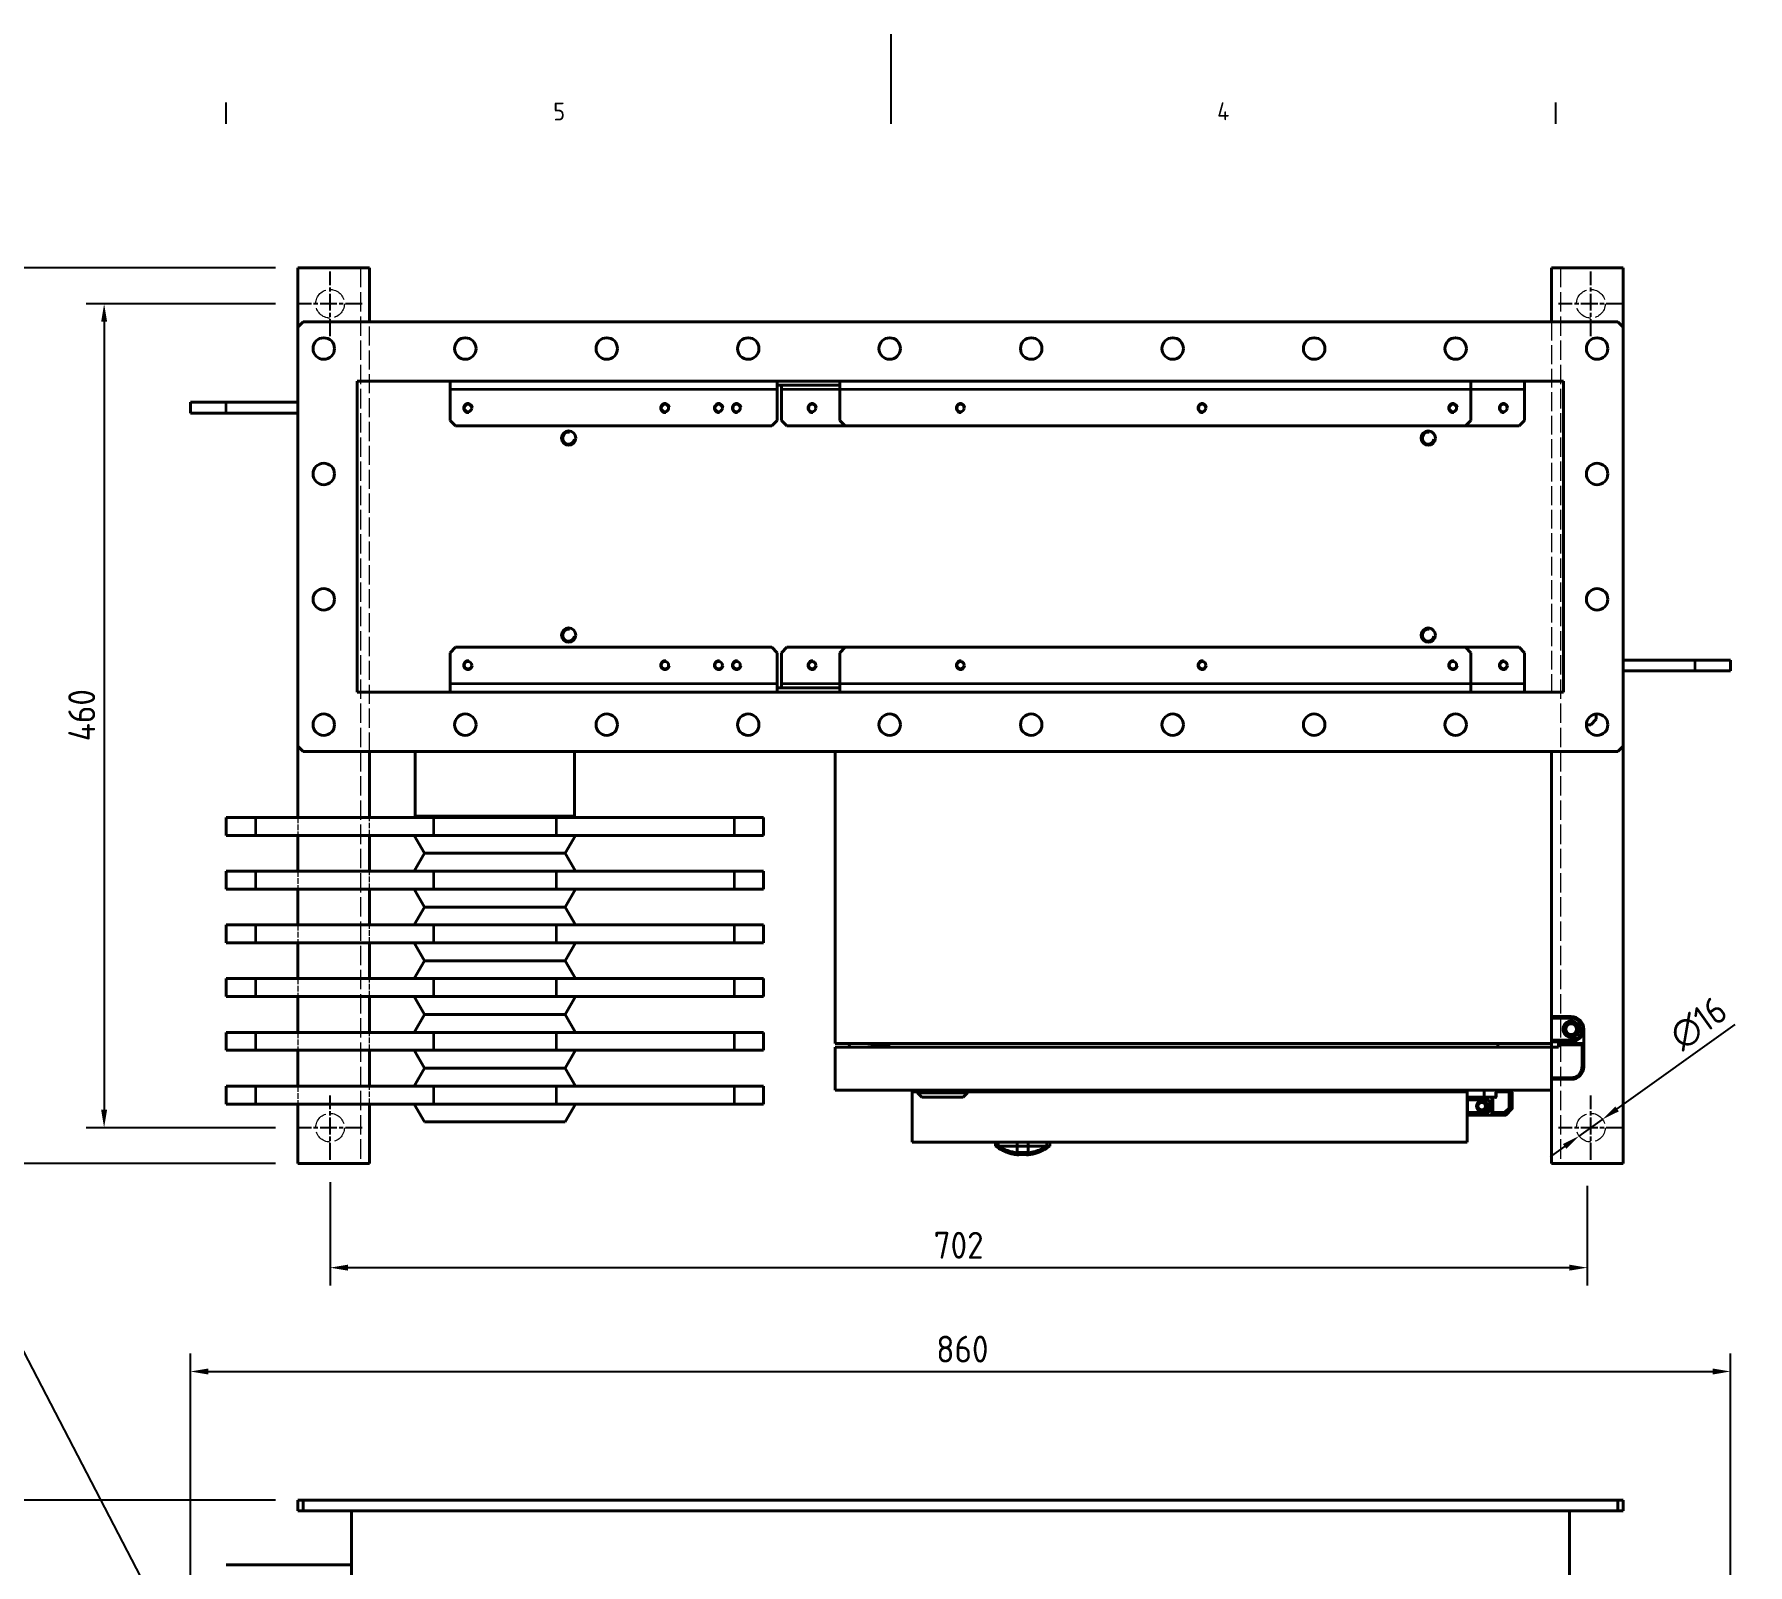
# Model space of a CAD drawing. Header units: millimetres. Extents: x 0 to 2970, y 0 to 2100.
# Drawn here: x 1007 to 1963, y 1246 to 2100 of the extents above; entities that cross this region are included whole.
import ezdxf

# ---------------------------------------------------------------- set-up
doc = ezdxf.new("R2010")
doc.units = ezdxf.units.MM
doc.header["$LTSCALE"] = 5
doc.linetypes.add('CHAIN', pattern=[0.3543, 0.2362, -0.0295, 0.0591, -0.0295])
doc.linetypes.add('DASHED', pattern=[0.2067, 0.1654, -0.0413])
doc.layers.get('0').update_dxf_attribs({"color": 3, "lineweight": 25})
for name, color, linetype, lineweight in [('가려진 것(ISO)', 2, 'DASHED', 18), ('가시적인 것(ISO)', 3, 'Continuous', 40), ('가시적인 좁은 것(ISO)', 3, 'Continuous', 35), ('경계(ISO)', 7, 'Continuous', 25), ('기호(ISO)', 5, 'Continuous', 25), ('중심 표식(ISO)', 1, 'Continuous', 25), ('치수(ISO)', 2, 'Continuous', 25)]:
    doc.layers.add(name, color=color, linetype=linetype, lineweight=lineweight)
doc.styles.add('문자 텍스트_PSTEK_POSCO', font='isocp.shx')
doc.styles.add('치수 텍스트_PSTEK_POSCO', font='isocp.shx')
doc.dimstyles.new('치수_PSTEK_POSCO', dxfattribs={"dimscale": 5, "dimtxt": 3, "dimasz": 2, "dimexe": 2, "dimexo": 2.5, "dimgap": 1, "dimtad": 1, "dimrnd": 1e-08, "dimdsep": 46, "dimtxsty": '치수 텍스트_PSTEK_POSCO', "dimcen": 0.09, "dimdle": 10, "dimclrd": 7, "dimclre": 7, "dimclrt": 2, "dimadec": 1, "dimazin": 2, "dimtfac": 1, "dimtmove": 0, "dimatfit": 3, "dimfxl": 0, "dimtolj": 1, "dimlwd": -1, "dimlwe": -1, "dimarcsym": 0})
doc.dimstyles.new('치수_PSTEK_POSCO$7', dxfattribs={"dimscale": 5, "dimtxt": 3, "dimasz": 2, "dimexe": 2, "dimexo": 2.5, "dimgap": 1, "dimtad": 1, "dimrnd": 1e-08, "dimdsep": 46, "dimtxsty": '치수 텍스트_PSTEK_POSCO', "dimcen": 0.09, "dimdle": 10, "dimclrd": 7, "dimclre": 7, "dimclrt": 2, "dimadec": 1, "dimazin": 2, "dimtfac": 1, "dimtmove": 0, "dimatfit": 3, "dimfxl": 0, "dimtolj": 1, "dimlwd": -1, "dimlwe": -1, "dimarcsym": 0})

# ---------------------------------------------------------------- blocks, each defined once
blk = doc.blocks.new('경계 Default Border')
at = {"layer": '경계(ISO)'}
for p, q in [((222.75, 410), (222.75, 412.4)), ((371.25, 410), (371.25, 412.4))]:
    blk.add_line(p, q, dxfattribs=at)
at = {"layer": '경계(ISO)', "flags": 128}
blk.add_lwpolyline([(297, 420), (297, 410)], dxfattribs=at)
at = {"layer": '경계(ISO)', "color": 2, "char_height": 2, "attachment_point": 7, "style": '문자 텍스트_PSTEK_POSCO'}
for s, insert in [('5', (259.3, 410.38)), ('4', (333.44, 410.4))]:
    blk.add_mtext(s, dxfattribs=dict(at, insert=insert))
blk = doc.blocks.new('*D24')
at = {"layer": 'Defpoints', "color": 0}
for p in [(1153.83, 1969.53), (994.34, 1469.53), (1153.83, 1469.53)]:
    blk.add_point(p, dxfattribs=at)
at = {"layer": '치수(ISO)', "color": 7}
for p, q in [((1141.33, 1969.53), (984.34, 1969.53)), ((994.34, 1959.53), (994.34, 1479.53)), ((1141.33, 1469.53), (984.34, 1469.53))]:
    blk.add_line(p, q, dxfattribs=at)
for points in [[(992.67, 1959.53), (996, 1959.53), (994.34, 1969.53)], [(992.67, 1479.53), (996, 1479.53), (994.34, 1469.53)]]:
    blk.add_solid(points, dxfattribs=at)
at = {"layer": '치수(ISO)', "color": 2, "insert": (981.84, 1706.03), "char_height": 15, "attachment_point": 4, "rotation": 90, "style": '치수 텍스트_PSTEK_POSCO'}
blk.add_mtext('\\A1;500', dxfattribs=at)
blk = doc.blocks.new('*D25')
at = {"layer": 'Defpoints', "color": 0}
for p in [(1153.83, 1949.53), (1045.67, 1489.53), (1153.83, 1489.53)]:
    blk.add_point(p, dxfattribs=at)
at = {"layer": '치수(ISO)', "color": 7}
for p, q in [((1141.33, 1949.53), (1035.67, 1949.53)), ((1045.67, 1939.53), (1045.67, 1499.53)), ((1141.33, 1489.53), (1035.67, 1489.53))]:
    blk.add_line(p, q, dxfattribs=at)
for points in [[(1044, 1939.53), (1047.34, 1939.53), (1045.67, 1949.53)], [(1044, 1499.53), (1047.34, 1499.53), (1045.67, 1489.53)]]:
    blk.add_solid(points, dxfattribs=at)
at = {"layer": '치수(ISO)', "color": 2, "insert": (1033.17, 1705.28), "char_height": 15, "attachment_point": 4, "rotation": 90, "style": '치수 텍스트_PSTEK_POSCO'}
blk.add_mtext('\\A1;460', dxfattribs=at)
blk = doc.blocks.new('*D29')
at = {"layer": 'Defpoints', "color": 0}
for p in [(981.24, 1281.52), (1153.83, 1281.52), (1153.83, 196.52)]:
    blk.add_point(p, dxfattribs=at)
at = {"layer": '치수(ISO)', "color": 7}
for p, q in [((1141.33, 1281.52), (971.24, 1281.52)), ((981.24, 206.52), (981.24, 1271.52)), ((1141.33, 196.52), (971.24, 196.52))]:
    blk.add_line(p, q, dxfattribs=at)
for points in [[(979.58, 1271.52), (982.91, 1271.52), (981.24, 1281.52)], [(979.58, 206.52), (982.91, 206.52), (981.24, 196.52)]]:
    blk.add_solid(points, dxfattribs=at)
at = {"layer": '치수(ISO)', "color": 2, "insert": (968.74, 721.46), "char_height": 15, "attachment_point": 4, "rotation": 90, "style": '치수 텍스트_PSTEK_POSCO'}
blk.add_mtext('\\A1;1085', dxfattribs=at)
blk = doc.blocks.new('*D34')
at = {"layer": 'Defpoints', "color": 0}
for p in [(1171.83, 1471.53), (1873.83, 1469.53), (1873.83, 1411.38)]:
    blk.add_point(p, dxfattribs=at)
at = {"layer": '치수(ISO)', "color": 7}
for p, q in [((1171.83, 1459.03), (1171.83, 1401.38)), ((1873.83, 1457.03), (1873.83, 1401.38)), ((1181.83, 1411.38), (1863.83, 1411.38))]:
    blk.add_line(p, q, dxfattribs=at)
for points in [[(1181.83, 1413.05), (1181.83, 1409.72), (1171.83, 1411.38)], [(1863.83, 1413.05), (1863.83, 1409.72), (1873.83, 1411.38)]]:
    blk.add_solid(points, dxfattribs=at)
at = {"layer": '치수(ISO)', "color": 2, "insert": (1508.88, 1423.89), "char_height": 15, "attachment_point": 4, "style": '치수 텍스트_PSTEK_POSCO'}
blk.add_mtext('\\A1;702', dxfattribs=at)
blk = doc.blocks.new('*D35')
at = {"layer": 'Defpoints', "color": 0}
for p in [(1882.34, 1494.18), (1869.32, 1484.88)]:
    blk.add_point(p, dxfattribs=at)
at = {"layer": '치수(ISO)', "color": 7}
for p, q in [((1890.48, 1500), (1956.48, 1547.15)), ((1869.32, 1484.88), (1882.34, 1494.18)), ((1861.19, 1479.07), (1853.05, 1473.26))]:
    blk.add_line(p, q, dxfattribs=at)
for points in [[(1889.51, 1501.35), (1891.45, 1498.64), (1882.34, 1494.18)], [(1860.22, 1480.43), (1862.15, 1477.71), (1869.32, 1484.88)]]:
    blk.add_solid(points, dxfattribs=at)
at = {"layer": '치수(ISO)', "color": 2, "insert": (1922.57, 1538.28), "char_height": 15, "attachment_point": 4, "rotation": 35.54057, "style": '치수 텍스트_PSTEK_POSCO'}
blk.add_mtext('\\A1;∅16', dxfattribs=at)
blk = doc.blocks.new('*D37')
at = {"layer": 'Defpoints', "color": 0}
for p in [(1953.83, 1353.41), (1093.83, 1225.52), (1953.83, 1220.52)]:
    blk.add_point(p, dxfattribs=at)
at = {"layer": '치수(ISO)', "color": 7}
for p, q in [((1093.83, 1238.02), (1093.83, 1363.41)), ((1953.83, 1233.02), (1953.83, 1363.41)), ((1103.83, 1353.41), (1943.83, 1353.41))]:
    blk.add_line(p, q, dxfattribs=at)
for points in [[(1103.83, 1355.08), (1103.83, 1351.74), (1093.83, 1353.41)], [(1943.83, 1355.08), (1943.83, 1351.74), (1953.83, 1353.41)]]:
    blk.add_solid(points, dxfattribs=at)
at = {"layer": '치수(ISO)', "color": 2, "insert": (1510.33, 1365.91), "char_height": 15, "attachment_point": 4, "style": '치수 텍스트_PSTEK_POSCO'}
blk.add_mtext('\\A1;860', dxfattribs=at)

msp = doc.modelspace()

# ---------------------------------------------------------------- linework, layer by layer
at = {"layer": '가려진 것(ISO)', "ltscale": 13.075485}
for p, q in [((1188.832, 1969.532), (1188.832, 1469.532)), ((1858.832, 1969.532), (1858.832, 1469.532))]:
    msp.add_line(p, q, dxfattribs=at)
at = {"layer": '가려진 것(ISO)', "ltscale": 12.901145}
msp.add_line((1193.832, 1699.532), (1193.832, 1939.532), dxfattribs=at)
at = {"layer": '가려진 것(ISO)', "ltscale": 12.699565}
msp.add_line((1853.832, 1939.532), (1853.832, 1729.532), dxfattribs=at)
at = {"layer": '가려진 것(ISO)', "ltscale": 3.809293}
for p, q in [((1153.832, 1662.732), (1153.832, 1652.732)), ((1193.832, 1652.732), (1193.832, 1662.732)), ((1153.832, 1632.732), (1153.832, 1622.732)), ((1193.832, 1622.732), (1193.832, 1632.732)), ((1153.832, 1602.732), (1153.832, 1592.732)), ((1193.832, 1592.732), (1193.832, 1602.732)), ((1153.832, 1572.732), (1153.832, 1562.732)), ((1193.832, 1562.732), (1193.832, 1572.732)), ((1153.832, 1542.732), (1153.832, 1532.732)), ((1193.832, 1532.732), (1193.832, 1542.732)), ((1153.832, 1512.732), (1153.832, 1502.732)), ((1193.832, 1502.732), (1193.832, 1512.732))]:
    msp.add_line(p, q, dxfattribs=at)
at = {"layer": '가려진 것(ISO)', "ltscale": 12.182277}
for centre in [(1171.832, 1949.532), (1875.832, 1949.532), (1171.832, 1489.532), (1875.832, 1489.532)]:
    msp.add_circle(centre, 8, dxfattribs=at)
at = {"layer": '가시적인 것(ISO)'}
for p, q in [((1153.832, 1969.532), (1193.832, 1969.532)), ((1153.832, 1969.532), (1153.832, 1936.532)), ((1193.832, 1939.532), (1193.832, 1969.532)), ((1853.832, 1969.532), (1893.832, 1969.532)), ((1853.832, 1969.532), (1853.832, 1939.532)), ((1893.832, 1969.532), (1893.832, 1936.532)), ((1153.832, 1936.532), (1156.832, 1939.532)), ((1153.832, 1702.532), (1153.832, 1936.532)), ((1156.832, 1939.532), (1890.832, 1939.532)), ((1890.832, 1939.532), (1893.832, 1936.532)), ((1893.832, 1936.532), (1893.832, 1702.532)), ((1187.032, 1732.732), (1187.032, 1906.332)), ((1187.032, 1906.332), (1860.632, 1906.332)), ((1238.832, 1901.732), (1238.832, 1906.332)), ((1421.532, 1906.332), (1421.532, 1901.732)), ((1456.532, 1904.032), (1421.532, 1904.032)), ((1423.832, 1901.732), (1423.832, 1904.032)), ((1456.532, 1901.732), (1456.532, 1906.332)), ((1808.832, 1906.332), (1808.832, 1901.732)), ((1838.832, 1906.332), (1838.832, 1901.732)), ((1860.632, 1906.332), (1860.632, 1732.732)), ((1093.832, 1894.532), (1113.832, 1894.532)), ((1093.832, 1894.532), (1093.832, 1888.532)), ((1153.832, 1894.532), (1113.832, 1894.532)), ((1238.832, 1901.732), (1238.832, 1884.332)), ((1421.532, 1884.332), (1421.532, 1901.732)), ((1423.832, 1901.732), (1423.832, 1884.332)), ((1456.532, 1901.732), (1456.532, 1884.332)), ((1808.832, 1884.332), (1808.832, 1901.732)), ((1838.832, 1884.332), (1838.832, 1901.732)), ((1113.832, 1888.532), (1093.832, 1888.532)), ((1153.832, 1888.532), (1113.832, 1888.532)), ((1241.832, 1881.332), (1238.832, 1884.332)), ((1418.532, 1881.332), (1241.832, 1881.332)), ((1421.532, 1884.332), (1418.532, 1881.332)), ((1426.832, 1881.332), (1423.832, 1884.332)), ((1459.532, 1881.332), (1426.832, 1881.332)), ((1459.532, 1881.332), (1456.532, 1884.332)), ((1805.832, 1881.332), (1459.532, 1881.332)), ((1808.832, 1884.332), (1805.832, 1881.332)), ((1835.832, 1881.332), (1805.832, 1881.332)), ((1838.832, 1884.332), (1835.832, 1881.332)), ((1238.832, 1754.732), (1241.832, 1757.732)), ((1238.832, 1737.332), (1238.832, 1754.732)), ((1418.532, 1757.732), (1241.832, 1757.732)), ((1418.532, 1757.732), (1421.532, 1754.732)), ((1421.532, 1737.332), (1421.532, 1754.732)), ((1423.832, 1754.732), (1426.832, 1757.732)), ((1423.832, 1737.332), (1423.832, 1754.732)), ((1459.532, 1757.732), (1426.832, 1757.732)), ((1456.532, 1754.732), (1459.532, 1757.732)), ((1456.532, 1754.732), (1456.532, 1737.332)), ((1805.832, 1757.732), (1459.532, 1757.732)), ((1835.832, 1757.732), (1805.832, 1757.732)), ((1805.832, 1757.732), (1808.832, 1754.732)), ((1808.832, 1754.732), (1808.832, 1737.332)), ((1835.832, 1757.732), (1838.832, 1754.732)), ((1838.832, 1754.732), (1838.832, 1737.332)), ((1893.832, 1750.532), (1933.832, 1750.532)), ((1893.832, 1744.532), (1933.832, 1744.532)), ((1933.832, 1750.532), (1953.832, 1750.532)), ((1953.832, 1744.532), (1933.832, 1744.532)), ((1953.832, 1744.532), (1953.832, 1750.532)), ((1860.632, 1732.732), (1187.032, 1732.732)), ((1238.832, 1737.332), (1238.832, 1732.732)), ((1421.532, 1737.332), (1421.532, 1732.732)), ((1421.532, 1735.032), (1456.532, 1735.032)), ((1423.832, 1737.332), (1423.832, 1735.032)), ((1456.532, 1732.732), (1456.532, 1737.332)), ((1808.832, 1732.732), (1808.832, 1737.332)), ((1838.832, 1732.732), (1838.832, 1737.332)), ((1875.832, 1714.532), (1873.332, 1714.532)), ((1878.832, 1717.532), (1875.832, 1714.532)), ((1878.832, 1720.511), (1878.832, 1717.532)), ((1156.832, 1699.532), (1153.832, 1702.532)), ((1153.832, 1702.532), (1153.832, 1662.732)), ((1890.832, 1699.532), (1156.832, 1699.532)), ((1193.832, 1662.732), (1193.832, 1699.532)), ((1219.282, 1663.512), (1219.282, 1699.532)), ((1308.382, 1663.512), (1308.382, 1699.532)), ((1453.832, 1699.532), (1453.832, 1536.532)), ((1853.832, 1699.532), (1853.832, 1536.532)), ((1893.832, 1702.532), (1890.832, 1699.532)), ((1893.832, 1702.532), (1893.832, 1469.532)), ((1130.282, 1662.732), (1113.832, 1662.732)), ((1113.832, 1662.732), (1113.832, 1652.732)), ((1130.282, 1662.732), (1229.63, 1662.732)), ((1219.282, 1663.512), (1218.832, 1662.732)), ((1219.282, 1663.512), (1308.382, 1663.512)), ((1298.034, 1662.732), (1229.63, 1662.732)), ((1298.034, 1662.732), (1397.383, 1662.732)), ((1308.382, 1663.512), (1308.832, 1662.732)), ((1413.832, 1662.732), (1397.383, 1662.732)), ((1413.832, 1662.732), (1413.832, 1652.732)), ((1113.832, 1652.732), (1130.282, 1652.732)), ((1229.63, 1652.732), (1130.282, 1652.732)), ((1153.832, 1652.732), (1153.832, 1632.732)), ((1193.832, 1632.732), (1193.832, 1652.732)), ((1224.606, 1642.732), (1218.832, 1652.732)), ((1229.63, 1652.732), (1298.034, 1652.732)), ((1397.383, 1652.732), (1298.034, 1652.732)), ((1303.059, 1642.732), (1308.832, 1652.732)), ((1397.383, 1652.732), (1413.832, 1652.732)), ((1224.606, 1642.732), (1218.832, 1632.732)), ((1224.606, 1642.732), (1303.059, 1642.732)), ((1303.059, 1642.732), (1308.832, 1632.732)), ((1130.282, 1632.732), (1113.832, 1632.732)), ((1113.832, 1632.732), (1113.832, 1622.732)), ((1130.282, 1632.732), (1229.63, 1632.732)), ((1298.034, 1632.732), (1229.63, 1632.732)), ((1298.034, 1632.732), (1397.383, 1632.732)), ((1413.832, 1632.732), (1397.383, 1632.732)), ((1413.832, 1632.732), (1413.832, 1622.732)), ((1113.832, 1622.732), (1130.282, 1622.732)), ((1229.63, 1622.732), (1130.282, 1622.732)), ((1153.832, 1622.732), (1153.832, 1602.732)), ((1193.832, 1602.732), (1193.832, 1622.732)), ((1224.606, 1612.732), (1218.832, 1622.732)), ((1229.63, 1622.732), (1298.034, 1622.732)), ((1397.383, 1622.732), (1298.034, 1622.732)), ((1303.059, 1612.732), (1308.832, 1622.732)), ((1397.383, 1622.732), (1413.832, 1622.732)), ((1224.606, 1612.732), (1218.832, 1602.732)), ((1224.606, 1612.732), (1303.059, 1612.732)), ((1303.059, 1612.732), (1308.832, 1602.732)), ((1130.282, 1602.732), (1113.832, 1602.732)), ((1113.832, 1602.732), (1113.832, 1592.732)), ((1130.282, 1602.732), (1229.63, 1602.732)), ((1298.034, 1602.732), (1229.63, 1602.732)), ((1298.034, 1602.732), (1397.383, 1602.732)), ((1413.832, 1602.732), (1397.383, 1602.732)), ((1413.832, 1602.732), (1413.832, 1592.732)), ((1113.832, 1592.732), (1130.282, 1592.732)), ((1229.63, 1592.732), (1130.282, 1592.732)), ((1153.832, 1592.732), (1153.832, 1572.732)), ((1193.832, 1572.732), (1193.832, 1592.732)), ((1224.606, 1582.732), (1218.832, 1592.732)), ((1229.63, 1592.732), (1298.034, 1592.732)), ((1397.383, 1592.732), (1298.034, 1592.732)), ((1303.059, 1582.732), (1308.832, 1592.732)), ((1397.383, 1592.732), (1413.832, 1592.732)), ((1224.606, 1582.732), (1218.832, 1572.732)), ((1224.606, 1582.732), (1303.059, 1582.732)), ((1303.059, 1582.732), (1308.832, 1572.732)), ((1130.282, 1572.732), (1113.832, 1572.732)), ((1113.832, 1572.732), (1113.832, 1562.732)), ((1130.282, 1572.732), (1229.63, 1572.732)), ((1298.034, 1572.732), (1229.63, 1572.732)), ((1298.034, 1572.732), (1397.383, 1572.732)), ((1413.832, 1572.732), (1397.383, 1572.732)), ((1413.832, 1572.732), (1413.832, 1562.732)), ((1113.832, 1562.732), (1130.282, 1562.732)), ((1229.63, 1562.732), (1130.282, 1562.732)), ((1153.832, 1562.732), (1153.832, 1542.732)), ((1193.832, 1542.732), (1193.832, 1562.732)), ((1224.606, 1552.732), (1218.832, 1562.732)), ((1229.63, 1562.732), (1298.034, 1562.732)), ((1397.383, 1562.732), (1298.034, 1562.732)), ((1303.059, 1552.732), (1308.832, 1562.732)), ((1397.383, 1562.732), (1413.832, 1562.732)), ((1224.606, 1552.732), (1218.832, 1542.732)), ((1224.606, 1552.732), (1303.059, 1552.732)), ((1303.059, 1552.732), (1308.832, 1542.732)), ((1853.832, 1551.532), (1864.832, 1551.532)), ((1130.282, 1542.732), (1113.832, 1542.732)), ((1113.832, 1542.732), (1113.832, 1532.732)), ((1130.282, 1542.732), (1229.63, 1542.732)), ((1298.034, 1542.732), (1229.63, 1542.732)), ((1298.034, 1542.732), (1397.383, 1542.732)), ((1413.832, 1542.732), (1397.383, 1542.732)), ((1413.832, 1542.732), (1413.832, 1532.732)), ((1871.832, 1544.532), (1871.832, 1536.532)), ((1113.832, 1532.732), (1130.282, 1532.732)), ((1229.63, 1532.732), (1130.282, 1532.732)), ((1153.832, 1532.732), (1153.832, 1512.732)), ((1193.832, 1512.732), (1193.832, 1532.732)), ((1224.606, 1522.732), (1218.832, 1532.732)), ((1229.63, 1532.732), (1298.034, 1532.732)), ((1397.383, 1532.732), (1298.034, 1532.732)), ((1303.059, 1522.732), (1308.832, 1532.732)), ((1397.383, 1532.732), (1413.832, 1532.732)), ((1853.832, 1536.532), (1453.832, 1536.532)), ((1453.832, 1534.532), (1453.832, 1510.532)), ((1853.832, 1534.532), (1453.832, 1534.532)), ((1461.965, 1536.532), (1461.703, 1534.532)), ((1461.831, 1535.509), (1461.831, 1535.81)), ((1475.184, 1535.952), (1470.634, 1536.532)), ((1474.998, 1534.532), (1475.023, 1534.722)), ((1475.023, 1534.722), (1475.184, 1535.952)), ((1483.832, 1535.819), (1477.831, 1535.817)), ((1477.832, 1534.544), (1477.831, 1535.817)), ((1477.832, 1534.532), (1477.832, 1534.544)), ((1483.832, 1536.532), (1483.832, 1534.532)), ((1823.832, 1536.532), (1823.832, 1534.532)), ((1864.832, 1537.532), (1853.832, 1537.532)), ((1853.832, 1536.532), (1853.832, 1534.532)), ((1853.832, 1510.532), (1853.832, 1534.532)), ((1857.832, 1534.532), (1853.832, 1534.532)), ((1857.832, 1536.532), (1857.832, 1537.532)), ((1857.832, 1535.532), (1857.832, 1536.532)), ((1871.832, 1536.532), (1857.832, 1536.532)), ((1857.832, 1535.532), (1857.832, 1534.532)), ((1870.832, 1535.532), (1871.832, 1536.532)), ((1871.832, 1536.532), (1871.832, 1523.532)), ((1224.606, 1522.732), (1218.832, 1512.732)), ((1224.606, 1522.732), (1303.059, 1522.732)), ((1303.059, 1522.732), (1308.832, 1512.732)), ((1130.282, 1512.732), (1113.832, 1512.732)), ((1113.832, 1512.732), (1113.832, 1502.732)), ((1130.282, 1512.732), (1229.63, 1512.732)), ((1298.034, 1512.732), (1229.63, 1512.732)), ((1298.034, 1512.732), (1397.383, 1512.732)), ((1413.832, 1512.732), (1397.383, 1512.732)), ((1413.832, 1512.732), (1413.832, 1502.732)), ((1864.832, 1516.532), (1853.832, 1516.532)), ((1113.832, 1502.732), (1130.282, 1502.732)), ((1229.63, 1502.732), (1130.282, 1502.732)), ((1153.832, 1502.732), (1153.832, 1469.532)), ((1193.832, 1469.532), (1193.832, 1502.732)), ((1224.606, 1492.732), (1218.832, 1502.732)), ((1229.63, 1502.732), (1298.034, 1502.732)), ((1397.383, 1502.732), (1298.034, 1502.732)), ((1303.059, 1492.732), (1308.832, 1502.732)), ((1397.383, 1502.732), (1413.832, 1502.732)), ((1453.832, 1510.532), (1853.832, 1510.532)), ((1496.832, 1509.532), (1496.832, 1481.532)), ((1499.832, 1509.532), (1496.832, 1509.532)), ((1499.832, 1510.532), (1499.832, 1509.032)), ((1499.832, 1509.032), (1527.832, 1509.032)), ((1502.332, 1506.532), (1499.832, 1509.032)), ((1525.332, 1506.532), (1502.332, 1506.532)), ((1525.332, 1506.532), (1527.832, 1509.032)), ((1527.832, 1510.532), (1527.832, 1509.032)), ((1806.832, 1509.532), (1527.832, 1509.532)), ((1779.832, 1510.532), (1779.832, 1509.532)), ((1801.332, 1510.532), (1801.332, 1509.532)), ((1806.832, 1509.532), (1806.832, 1481.532)), ((1807.032, 1506.532), (1814.832, 1506.532)), ((1820.632, 1506.532), (1814.832, 1506.532)), ((1816.332, 1510.532), (1816.332, 1506.532)), ((1816.332, 1503.717), (1816.332, 1503.656)), ((1821.032, 1506.532), (1820.632, 1506.532)), ((1820.832, 1506.332), (1820.832, 1498.115)), ((1822.632, 1506.532), (1821.032, 1506.532)), ((1822.832, 1509.332), (1822.832, 1506.732)), ((1830.25, 1509.532), (1823.032, 1509.532)), ((1831.632, 1509.532), (1830.25, 1509.532)), ((1831.832, 1509.332), (1831.832, 1500.115)), ((1853.832, 1510.532), (1853.832, 1469.532)), ((1224.606, 1492.732), (1303.059, 1492.732)), ((1814.832, 1496.532), (1807.032, 1496.532)), ((1812.378, 1500.532), (1812.432, 1500.532)), ((1814.832, 1496.532), (1820.632, 1496.532)), ((1820.632, 1496.532), (1821.032, 1496.532)), ((1820.832, 1496.732), (1820.832, 1498.115)), ((1828.25, 1496.532), (1821.032, 1496.532)), ((1831.774, 1499.974), (1828.391, 1496.591)), ((1806.832, 1481.532), (1496.832, 1481.532)), ((1543.445, 1479.263), (1543.445, 1481.532)), ((1555.582, 1479.263), (1555.582, 1481.532)), ((1561.582, 1479.263), (1555.582, 1479.263)), ((1555.582, 1475.691), (1555.582, 1479.263)), ((1555.582, 1474.448), (1555.582, 1475.691)), ((1561.582, 1479.263), (1561.582, 1481.532)), ((1561.582, 1475.691), (1561.582, 1479.263)), ((1561.582, 1474.448), (1561.582, 1475.691)), ((1573.72, 1479.263), (1573.72, 1481.532)), ((1193.832, 1469.532), (1153.832, 1469.532)), ((1893.832, 1469.532), (1853.832, 1469.532)), ((1153.832, 1281.523), (1153.832, 1275.523)), ((1156.832, 1281.523), (1153.832, 1281.523)), ((1153.832, 1275.523), (1156.832, 1275.523)), ((1156.832, 1275.523), (1156.832, 1281.523)), ((1890.832, 1281.523), (1156.832, 1281.523)), ((1156.832, 1275.523), (1890.832, 1275.523)), ((1183.832, 1113.824), (1183.832, 1275.523)), ((1863.832, 1160.523), (1863.832, 1275.523)), ((1893.832, 1281.523), (1890.832, 1281.523)), ((1890.832, 1281.523), (1890.832, 1275.523)), ((1890.832, 1275.523), (1893.832, 1275.523)), ((1893.832, 1275.523), (1893.832, 1281.523)), ((1183.832, 1245.523), (1113.832, 1245.523))]:
    msp.add_line(p, q, dxfattribs=at)
for centre, radius in [((1168.332, 1924.532), 6), ((1247.332, 1924.532), 6), ((1326.332, 1924.532), 6), ((1405.332, 1924.532), 6), ((1484.332, 1924.532), 6), ((1563.332, 1924.532), 6), ((1642.332, 1924.532), 6), ((1721.332, 1924.532), 6), ((1800.332, 1924.532), 6), ((1879.332, 1924.532), 6), ((1248.832, 1891.332), 2.067), ((1358.832, 1891.332), 2.067), ((1388.832, 1891.332), 2.067), ((1398.832, 1891.332), 2.067), ((1441.032, 1891.332), 2.067), ((1523.832, 1891.332), 2.067), ((1658.832, 1891.332), 2.067), ((1798.832, 1891.332), 2.067), ((1827.032, 1891.332), 2.067), ((1305.032, 1874.532), 4), ((1785.032, 1874.532), 4), ((1168.332, 1854.532), 6), ((1879.332, 1854.532), 6), ((1168.332, 1784.532), 6), ((1879.332, 1784.532), 6), ((1305.032, 1764.532), 4), ((1785.032, 1764.532), 4), ((1248.832, 1747.732), 2.067), ((1358.832, 1747.732), 2.067), ((1388.832, 1747.732), 2.067), ((1398.832, 1747.732), 2.067), ((1441.032, 1747.732), 2.067), ((1523.832, 1747.732), 2.067), ((1658.832, 1747.732), 2.067), ((1798.832, 1747.732), 2.067), ((1827.032, 1747.732), 2.067), ((1168.332, 1714.532), 6), ((1247.332, 1714.532), 6), ((1326.332, 1714.532), 6), ((1405.332, 1714.532), 6), ((1484.332, 1714.532), 6), ((1563.332, 1714.532), 6), ((1642.332, 1714.532), 6), ((1721.332, 1714.532), 6), ((1800.332, 1714.532), 6), ((1879.332, 1714.532), 6), ((1864.832, 1544.532), 4.5), ((1864.832, 1544.532), 4), ((1864.832, 1544.532), 3), ((1814.832, 1501.532), 2.65), ((1814.832, 1501.532), 2.6), ((1814.832, 1501.532), 2.1)]:
    msp.add_circle(centre, radius, dxfattribs=at)
for centre, radius, start, end in [((1864.832, 1544.532), 7, 270, 90), ((1864.832, 1523.532), 7, 270, 0), ((1807.032, 1506.332), 0.2, 90, 180), ((1814.832, 1501.532), 5, 270, 90), ((1821.032, 1506.332), 0.2, 90, 180), ((1822.632, 1506.732), 0.2, 270, 0), ((1823.032, 1509.332), 0.2, 90, 180), ((1831.632, 1509.332), 0.2, 0, 90), ((1807.032, 1496.732), 0.2, 180, 270), ((1821.032, 1496.732), 0.2, 180, 270), ((1828.25, 1496.732), 0.2, 270, 315), ((1831.632, 1500.115), 0.2, 315, 0), ((1558.582, 1499.272), 25.09, 232.891459, 253.987162), ((1558.582, 1499.272), 25.09, 286.012838, 307.108541)]:
    msp.add_arc(centre, radius, start, end, dxfattribs=at)
for points in [[(1461.831, 1535.81), (1461.845, 1535.81), (1461.858, 1535.813), (1461.872, 1535.818)], [(1477.831, 1535.817), (1476.947, 1535.816), (1476.063, 1535.862), (1475.184, 1535.952)], [(1812.815, 1503.251), (1812.811, 1503.245), (1812.794, 1503.226), (1812.768, 1503.194)], [(1812.664, 1500.008), (1812.722, 1499.926), (1812.77, 1499.867), (1812.796, 1499.836)], [(1812.771, 1499.867), (1812.795, 1499.837), (1812.811, 1499.819), (1812.815, 1499.813)], [(1555.583, 1474.448), (1555.586, 1474.447), (1555.588, 1474.446), (1555.591, 1474.446)], [(1558.584, 1474.484), (1557.575, 1474.485), (1556.554, 1474.469), (1555.591, 1474.446)], [(1561.574, 1474.446), (1560.612, 1474.469), (1559.592, 1474.484), (1558.584, 1474.484)], [(1561.574, 1474.446), (1561.576, 1474.446), (1561.579, 1474.447), (1561.582, 1474.448)], [(1568.625, 1476.279), (1568.534, 1476.24), (1568.395, 1476.18), (1568.213, 1476.104)]]:
    msp.add_open_spline(points, degree=3, dxfattribs=at)
for points, knots in [([(1812.805, 1503.239), (1812.787, 1503.218), (1812.75, 1503.173), (1812.654, 1503.043), (1812.595, 1502.956), (1812.465, 1502.731), (1812.392, 1502.581), (1812.332, 1502.411)], [0, 0, 0, 0, 0.05351917, 0.05351917, 0.10742738, 0.10742738, 0.1705904, 0.1705904, 0.1705904, 0.1705904]), ([(1812.198, 1501.818), (1812.19, 1501.744), (1812.185, 1501.669), (1812.18, 1501.461), (1812.187, 1501.326), (1812.204, 1501.197)], [0, 0, 0, 0, 0.02256013, 0.02256013, 0.062516854, 0.062516854, 0.062516854, 0.062516854]), ([(1812.771, 1499.867), (1812.787, 1499.847), (1812.8, 1499.831), (1812.811, 1499.818), (1812.814, 1499.815), (1812.816, 1499.813), (1812.816, 1499.812), (1812.817, 1499.812), (1812.817, 1499.812), (1812.817, 1499.812)], [0, 0, 0, 0, 0.026994418, 0.026994418, 0.039752694, 0.039752694, 0.044533768, 0.044533768, 0.045772944, 0.045772944, 0.045772944, 0.045772944]), ([(1543.445, 1479.263), (1543.501, 1479.263), (1543.584, 1479.263), (1544.003, 1479.263), (1544.177, 1479.263), (1544.596, 1479.263), (1544.84, 1479.263), (1545.119, 1479.263)], [-0.79418282, -0.79418282, -0.79418282, -0.79418282, -0.39706048, -0.39706048, -0.1985164, -0.1985164, -0.000001, -0.000001, -0.000001, -0.000001]), ([(1545.119, 1479.263), (1545.622, 1479.263), (1546.223, 1479.263), (1547.622, 1479.263), (1548.418, 1479.263), (1549.754, 1479.263), (1550.221, 1479.263), (1551.444, 1479.263), (1552.223, 1479.263), (1553.448, 1479.263), (1553.865, 1479.263), (1554.714, 1479.263), (1555.146, 1479.263), (1555.582, 1479.263)], [-1.4373876, -1.4373876, -1.4373876, -1.4373876, -1.077998, -1.077998, -0.718291, -0.718291, -0.538642, -0.538642, -0.2691978, -0.2691978, -0.1345178, -0.1345178, -0.000001, -0.000001, -0.000001, -0.000001]), ([(1555.588, 1474.446), (1554.567, 1474.546), (1553.588, 1474.698), (1552.349, 1474.971), (1551.994, 1475.06), (1551.661, 1475.156)], [0, 0, 0, 0, 0.32177369, 0.32177369, 0.45994357, 0.45994357, 0.45994357, 0.45994357]), ([(1565.504, 1475.156), (1564.676, 1474.918), (1563.705, 1474.718), (1562.311, 1474.525), (1561.947, 1474.483), (1561.577, 1474.446)], [0, 0, 0, 0, 0.34312454, 0.34312454, 0.45974379, 0.45974379, 0.45974379, 0.45974379]), ([(1561.582, 1479.263), (1562.019, 1479.263), (1562.451, 1479.263), (1563.3, 1479.263), (1563.717, 1479.263), (1564.942, 1479.263), (1565.721, 1479.263), (1566.943, 1479.263), (1567.411, 1479.263), (1568.747, 1479.263), (1569.543, 1479.263), (1570.942, 1479.263), (1571.543, 1479.263), (1572.046, 1479.263)], [-1.4345196, -1.4345196, -1.4345196, -1.4345196, -1.3002693, -1.3002693, -1.1658564, -1.1658564, -0.8969451, -0.8969451, -0.7176518, -0.7176518, -0.3586651, -0.3586651, -0.000001, -0.000001, -0.000001, -0.000001]), ([(1572.046, 1479.263), (1572.325, 1479.263), (1572.569, 1479.263), (1572.988, 1479.263), (1573.162, 1479.263), (1573.581, 1479.263), (1573.664, 1479.263), (1573.72, 1479.263)], [-0.79365146, -0.79365146, -0.79365146, -0.79365146, -0.59526888, -0.59526888, -0.39685764, -0.39685764, -0.000001, -0.000001, -0.000001, -0.000001])]:
    msp.add_open_spline(points, degree=3, knots=knots, dxfattribs=at)
at = {"layer": '가시적인 좁은 것(ISO)'}
for p, q in [((1113.832, 1888.532), (1113.832, 1894.532)), ((1421.532, 1901.732), (1238.832, 1901.732)), ((1456.532, 1901.732), (1423.832, 1901.732)), ((1808.832, 1901.732), (1456.532, 1901.732)), ((1838.832, 1901.732), (1808.832, 1901.732)), ((1933.832, 1750.532), (1933.832, 1744.532)), ((1421.532, 1737.332), (1238.832, 1737.332)), ((1456.532, 1737.332), (1423.832, 1737.332)), ((1808.832, 1737.332), (1456.532, 1737.332)), ((1838.832, 1737.332), (1808.832, 1737.332)), ((1130.282, 1662.732), (1130.282, 1652.732)), ((1229.63, 1662.732), (1229.63, 1652.732)), ((1298.034, 1662.732), (1298.034, 1652.732)), ((1397.383, 1662.732), (1397.383, 1652.732)), ((1130.282, 1632.732), (1130.282, 1622.732)), ((1229.63, 1632.732), (1229.63, 1622.732)), ((1298.034, 1632.732), (1298.034, 1622.732)), ((1397.383, 1632.732), (1397.383, 1622.732)), ((1130.282, 1602.732), (1130.282, 1592.732)), ((1229.63, 1602.732), (1229.63, 1592.732)), ((1298.034, 1602.732), (1298.034, 1592.732)), ((1397.383, 1602.732), (1397.383, 1592.732)), ((1130.282, 1572.732), (1130.282, 1562.732)), ((1229.63, 1572.732), (1229.63, 1562.732)), ((1298.034, 1572.732), (1298.034, 1562.732)), ((1397.383, 1572.732), (1397.383, 1562.732)), ((1864.832, 1550.532), (1853.832, 1550.532)), ((1864.832, 1551.532), (1864.832, 1550.532)), ((1130.282, 1542.732), (1130.282, 1532.732)), ((1229.63, 1542.732), (1229.63, 1532.732)), ((1298.034, 1542.732), (1298.034, 1532.732)), ((1397.383, 1542.732), (1397.383, 1532.732)), ((1853.832, 1538.532), (1864.832, 1538.532)), ((1870.832, 1535.532), (1857.832, 1535.532)), ((1864.832, 1538.532), (1864.832, 1537.532)), ((1870.832, 1535.532), (1870.832, 1523.532)), ((1871.832, 1523.532), (1870.832, 1523.532)), ((1130.282, 1512.732), (1130.282, 1502.732)), ((1229.63, 1512.732), (1229.63, 1502.732)), ((1298.034, 1512.732), (1298.034, 1502.732)), ((1397.383, 1512.732), (1397.383, 1502.732)), ((1853.832, 1517.532), (1864.832, 1517.532)), ((1864.832, 1516.532), (1864.832, 1517.532)), ((1807.032, 1504.949), (1806.832, 1504.949)), ((1807.032, 1506.532), (1807.032, 1506.474)), ((1807.032, 1505.091), (1807.032, 1506.474)), ((1807.032, 1506.474), (1814.832, 1506.474)), ((1807.032, 1505.091), (1807.032, 1504.949)), ((1814.832, 1505.091), (1807.032, 1505.091)), ((1807.032, 1504.949), (1807.032, 1498.115)), ((1814.832, 1504.949), (1807.032, 1504.949)), ((1814.832, 1506.474), (1814.832, 1506.532)), ((1814.832, 1505.091), (1814.832, 1506.474)), ((1814.832, 1505.091), (1814.832, 1504.949)), ((1820.632, 1506.332), (1816.232, 1506.332)), ((1820.632, 1506.332), (1820.632, 1506.532)), ((1820.632, 1496.732), (1820.632, 1506.332)), ((1820.632, 1506.332), (1820.832, 1506.332)), ((1821.032, 1506.332), (1820.832, 1506.332)), ((1821.032, 1506.532), (1821.032, 1506.332)), ((1821.032, 1506.332), (1821.032, 1498.115)), ((1822.632, 1506.332), (1821.032, 1506.332)), ((1822.632, 1506.332), (1822.632, 1506.532)), ((1822.832, 1509.332), (1823.032, 1509.332)), ((1822.832, 1506.732), (1823.032, 1506.732)), ((1823.032, 1509.532), (1823.032, 1509.332)), ((1823.032, 1509.332), (1823.032, 1506.732)), ((1830.25, 1509.332), (1823.032, 1509.332)), ((1830.25, 1509.532), (1830.25, 1509.332)), ((1830.25, 1500.688), (1830.25, 1509.332)), ((1830.25, 1509.332), (1830.391, 1509.332)), ((1830.391, 1500.688), (1830.391, 1509.332)), ((1831.774, 1509.332), (1830.391, 1509.332)), ((1831.774, 1509.332), (1831.774, 1500.115)), ((1831.774, 1509.332), (1831.832, 1509.332)), ((1806.832, 1498.115), (1807.032, 1498.115)), ((1807.032, 1498.115), (1814.832, 1498.115)), ((1807.032, 1498.115), (1807.032, 1497.974)), ((1807.032, 1496.591), (1807.032, 1497.974)), ((1807.032, 1497.974), (1814.832, 1497.974)), ((1814.832, 1496.591), (1807.032, 1496.591)), ((1807.032, 1496.591), (1807.032, 1496.532)), ((1814.832, 1497.974), (1814.832, 1498.115)), ((1814.832, 1497.974), (1814.832, 1496.591)), ((1814.832, 1496.591), (1814.832, 1496.532)), ((1816.232, 1496.732), (1820.632, 1496.732)), ((1820.832, 1496.732), (1820.632, 1496.732)), ((1820.632, 1496.532), (1820.632, 1496.732)), ((1820.832, 1498.115), (1821.032, 1498.115)), ((1821.032, 1498.115), (1827.677, 1498.115)), ((1821.032, 1498.115), (1821.032, 1497.974)), ((1821.032, 1496.591), (1821.032, 1497.974)), ((1821.032, 1497.974), (1827.677, 1497.974)), ((1821.032, 1496.591), (1821.032, 1496.532)), ((1828.25, 1496.591), (1821.032, 1496.591)), ((1827.677, 1498.115), (1830.25, 1500.688)), ((1827.677, 1497.974), (1827.677, 1498.115)), ((1827.677, 1498.115), (1827.777, 1498.015)), ((1828.25, 1496.591), (1827.677, 1497.974)), ((1827.777, 1498.015), (1830.35, 1500.588)), ((1828.35, 1496.632), (1827.777, 1498.015)), ((1828.25, 1496.591), (1828.25, 1496.532)), ((1831.732, 1500.015), (1828.35, 1496.632)), ((1828.391, 1496.591), (1828.35, 1496.632)), ((1830.25, 1500.688), (1830.391, 1500.688)), ((1830.35, 1500.588), (1830.25, 1500.688)), ((1831.732, 1500.015), (1830.35, 1500.588)), ((1831.774, 1500.115), (1830.391, 1500.688)), ((1831.732, 1500.015), (1831.774, 1499.974)), ((1831.832, 1500.115), (1831.774, 1500.115)), ((1545.119, 1479.263), (1545.119, 1481.532)), ((1561.582, 1475.691), (1555.582, 1475.691)), ((1572.046, 1479.263), (1572.046, 1481.532))]:
    msp.add_line(p, q, dxfattribs=at)
msp.add_circle((1814.832, 1501.532), 2.85, dxfattribs=at)
for centre, radius, start, end in [((1248.832, 1891.332), 2.5, 10, 280), ((1358.832, 1891.332), 2.5, 10, 280), ((1388.832, 1891.332), 2.5, 10, 280), ((1398.832, 1891.332), 2.5, 10, 280), ((1441.032, 1891.332), 2.5, 10, 280), ((1523.832, 1891.332), 2.5, 10, 280), ((1658.832, 1891.332), 2.5, 10, 280), ((1798.832, 1891.332), 2.5, 10, 280), ((1827.032, 1891.332), 2.5, 10, 280), ((1305.032, 1874.532), 3.256, 80, 350), ((1785.032, 1874.532), 3.256, 80, 350), ((1305.032, 1764.532), 3.256, 80, 350), ((1785.032, 1764.532), 3.256, 80, 350), ((1248.832, 1747.732), 2.5, 80, 350), ((1358.832, 1747.732), 2.5, 80, 350), ((1388.832, 1747.732), 2.5, 80, 350), ((1398.832, 1747.732), 2.5, 80, 350), ((1441.032, 1747.732), 2.5, 80, 350), ((1523.832, 1747.732), 2.5, 80, 350), ((1658.832, 1747.732), 2.5, 80, 350), ((1798.832, 1747.732), 2.5, 80, 350), ((1827.032, 1747.732), 2.5, 80, 350), ((1864.832, 1523.532), 6, 270, 0), ((1814.832, 1501.532), 4.941, 270, 90), ((1814.832, 1501.532), 3.559, 270, 90), ((1814.832, 1501.532), 3.417, 270, 90), ((1822.632, 1506.732), 0.4, 270, 0)]:
    msp.add_arc(centre, radius, start, end, dxfattribs=at)
for centre, major_axis, ratio, start_param, end_param in [((1807.032, 1506.332), (-0.2, 0), 0.7071068, 4.712389, 6.2831853), ((1807.032, 1504.949), (-0.2, 0), 0.7071068, 4.712389, 6.2831853), ((1830.25, 1509.332), (0, 0.2), 0.7071068, 4.712389, 6.2831853), ((1831.632, 1509.332), (0, 0.2), 0.7071068, 4.712389, 6.2831853), ((1807.032, 1498.115), (-0.2, 0), 0.7071068, 0, 1.5707963), ((1807.032, 1496.732), (-0.2, 0), 0.7071068, 0, 1.5707963), ((1821.032, 1498.115), (-0.2, 0), 0.7071068, 0, 1.5707963), ((1821.032, 1496.732), (-0.2, 0), 0.7071068, 0, 1.5707963), ((1827.677, 1498.115), (0.185, 0.077), 0.6785983, 4.4383748, 4.9864032), ((1828.25, 1496.732), (0.185, 0.077), 0.6785983, 4.4383748, 4.9864032), ((1830.25, 1500.688), (0.077, 0.185), 0.6785983, 4.4383748, 4.9864032), ((1831.632, 1500.115), (0.077, 0.185), 0.6785983, 4.4383748, 4.9864032), ((1558.582, 1499.491), (-25.09, 0), 0.9554249, 1.0043829, 1.45094), ((1558.584, 1474.784), (0, -0.3), 0.0001228, 0, 0.0910911), ((1558.582, 1499.491), (-25.09, 0), 0.9554249, 1.6906526, 2.1372097)]:
    msp.add_ellipse(centre, major_axis=major_axis, ratio=ratio, start_param=start_param, end_param=end_param, dxfattribs=at)
for points, knots in [([(1864.832, 1538.532), (1865.177, 1538.532), (1865.518, 1538.562), (1865.857, 1538.62), (1865.879, 1538.624), (1865.9, 1538.628), (1865.924, 1538.632), (1866.259, 1538.694), (1866.586, 1538.784), (1866.905, 1538.901), (1866.95, 1538.918), (1866.994, 1538.935), (1867.041, 1538.953), (1867.324, 1539.065), (1867.596, 1539.198), (1867.857, 1539.35), (1867.945, 1539.401), (1868.029, 1539.454), (1868.116, 1539.51), (1868.462, 1539.737), (1868.782, 1539.997), (1869.075, 1540.289), (1869.331, 1540.546), (1869.562, 1540.822), (1869.768, 1541.12), (1869.797, 1541.163), (1869.827, 1541.206), (1869.854, 1541.249), (1870.048, 1541.546), (1870.215, 1541.857), (1870.353, 1542.183), (1870.373, 1542.23), (1870.393, 1542.278), (1870.411, 1542.324), (1870.545, 1542.662), (1870.648, 1543.011), (1870.719, 1543.369), (1870.723, 1543.392), (1870.728, 1543.418), (1870.732, 1543.44), (1870.799, 1543.801), (1870.832, 1544.165), (1870.832, 1544.532), (1870.832, 1544.876), (1870.803, 1545.217), (1870.744, 1545.556), (1870.74, 1545.579), (1870.737, 1545.6), (1870.732, 1545.624), (1870.67, 1545.958), (1870.581, 1546.285), (1870.463, 1546.604), (1870.446, 1546.65), (1870.43, 1546.694), (1870.411, 1546.741), (1870.299, 1547.023), (1870.167, 1547.295), (1870.014, 1547.557), (1869.963, 1547.644), (1869.911, 1547.729), (1869.854, 1547.815), (1869.628, 1548.162), (1869.368, 1548.482), (1869.075, 1548.775), (1868.819, 1549.031), (1868.542, 1549.262), (1868.245, 1549.467), (1868.202, 1549.497), (1868.158, 1549.526), (1868.116, 1549.554), (1867.819, 1549.748), (1867.508, 1549.914), (1867.182, 1550.053), (1867.135, 1550.073), (1867.086, 1550.093), (1867.041, 1550.111), (1866.702, 1550.245), (1866.354, 1550.348), (1865.996, 1550.418), (1865.972, 1550.423), (1865.947, 1550.428), (1865.924, 1550.432), (1865.564, 1550.499), (1865.2, 1550.532), (1864.832, 1550.532)], [0, 0, 0, 0, 0.0585937, 0.0585937, 0.0585937, 0.0625, 0.0625, 0.0625, 0.1171875, 0.1171875, 0.1171875, 0.125, 0.125, 0.125, 0.171875, 0.171875, 0.171875, 0.1875, 0.1875, 0.1875, 0.25, 0.25, 0.25, 0.3046875, 0.3046875, 0.3046875, 0.3125, 0.3125, 0.3125, 0.3671875, 0.3671875, 0.3671875, 0.375, 0.375, 0.375, 0.4335937, 0.4335937, 0.4335937, 0.4375, 0.4375, 0.4375, 0.5, 0.5, 0.5, 0.5585937, 0.5585937, 0.5585937, 0.5625, 0.5625, 0.5625, 0.6171875, 0.6171875, 0.6171875, 0.625, 0.625, 0.625, 0.671875, 0.671875, 0.671875, 0.6875, 0.6875, 0.6875, 0.75, 0.75, 0.75, 0.8046875, 0.8046875, 0.8046875, 0.8125, 0.8125, 0.8125, 0.8671875, 0.8671875, 0.8671875, 0.875, 0.875, 0.875, 0.9335937, 0.9335937, 0.9335937, 0.9375, 0.9375, 0.9375, 1, 1, 1, 1]), ([(1551.661, 1475.156), (1552.034, 1475.049), (1552.429, 1474.951), (1552.839, 1474.863), (1552.907, 1474.849), (1552.976, 1474.835), (1553.045, 1474.821), (1553.39, 1474.751), (1553.747, 1474.687), (1554.126, 1474.629), (1554.275, 1474.606), (1554.429, 1474.584), (1554.585, 1474.563), (1554.904, 1474.52), (1555.237, 1474.481), (1555.582, 1474.448)], [0, 0, 0, 0, 0.33333333, 0.33333333, 0.33333333, 0.38903885, 0.38903885, 0.38903885, 0.66666667, 0.66666667, 0.66666667, 0.77640056, 0.77640056, 0.77640056, 0.99998914, 0.99998914, 0.99998914, 0.99998914]), ([(1555.582, 1474.448), (1555.936, 1474.456), (1556.308, 1474.464), (1556.701, 1474.47), (1556.795, 1474.471), (1556.89, 1474.473), (1556.986, 1474.474), (1557.485, 1474.481), (1558.018, 1474.486), (1558.584, 1474.486)], [0, 0, 0, 0, 0.4038634, 0.4038634, 0.4038634, 0.5, 0.5, 0.5, 1, 1, 1, 1]), ([(1558.584, 1474.486), (1559.059, 1474.486), (1559.547, 1474.482), (1560.047, 1474.476), (1560.088, 1474.476), (1560.129, 1474.475), (1560.17, 1474.474), (1560.631, 1474.468), (1561.103, 1474.459), (1561.582, 1474.448)], [0.00000001, 0.00000001, 0.00000001, 0.00000001, 0.5, 0.5, 0.5, 0.54110047, 0.54110047, 0.54110047, 0.9999982, 0.9999982, 0.9999982, 0.9999982]), ([(1561.582, 1474.448), (1561.864, 1474.475), (1562.146, 1474.507), (1562.427, 1474.543), (1562.589, 1474.564), (1562.751, 1474.586), (1562.912, 1474.61), (1563.272, 1474.663), (1563.629, 1474.724), (1563.984, 1474.793), (1564.064, 1474.809), (1564.143, 1474.825), (1564.223, 1474.842), (1564.656, 1474.932), (1565.087, 1475.036), (1565.504, 1475.156)], [0.00000793, 0.00000793, 0.00000793, 0.00000793, 0.21119499, 0.21119499, 0.21119499, 0.33333333, 0.33333333, 0.33333333, 0.60556696, 0.60556696, 0.60556696, 0.66666667, 0.66666667, 0.66666667, 0.99999999, 0.99999999, 0.99999999, 0.99999999])]:
    msp.add_open_spline(points, degree=3, knots=knots, dxfattribs=at)
at = {"layer": '중심 표식(ISO)', "linetype": 'CHAIN', "ltscale": 8.000593}
for p, q in [((1171.832, 1931.532), (1171.832, 1967.532)), ((1875.832, 1931.532), (1875.832, 1967.532)), ((1189.832, 1949.532), (1153.832, 1949.532)), ((1893.832, 1949.532), (1857.832, 1949.532)), ((1171.832, 1471.532), (1171.832, 1507.532)), ((1875.832, 1471.532), (1875.832, 1507.532)), ((1189.832, 1489.532), (1153.832, 1489.532)), ((1893.832, 1489.532), (1857.832, 1489.532))]:
    msp.add_line(p, q, dxfattribs=at)

# ---------------------------------------------------------------- block references
at = {"xscale": 5, "yscale": 5, "zscale": 5}
msp.add_blockref('경계 Default Border', (0, 0), dxfattribs=at)

# ---------------------------------------------------------------- dimensions: what is measured, and where the dimension line sits
at = {"layer": '치수(ISO)', "color": 7}
for base, p1, p2, angle, picture, middle in [((994.336, 1469.532), (1153.832, 1969.532), (1153.832, 1469.532), 90, '*D24', (994.336, 1719.532)), ((1045.669, 1489.532), (1153.832, 1949.532), (1153.832, 1489.532), 90, '*D25', (1045.669, 1719.532)), ((1953.832, 1353.41), (1093.832, 1225.523), (1953.832, 1220.523), 180, '*D37', (1523.832, 1353.41)), ((981.244, 1281.523), (1153.832, 196.523), (1153.832, 1281.523), 270, '*D29', (981.244, 739.023))]:
    dim = msp.add_linear_dim(base=base, p1=p1, p2=p2, angle=angle, dimstyle='치수_PSTEK_POSCO', override={"dimdec": 2, "dimtp": 0, "dimtm": 0, "dimtdec": 2, "dimtofl": 0, "dimatfit": 1}, dxfattribs=at)
    dim.commit()
    dim.dimension.update_dxf_attribs({"geometry": picture, "text_midpoint": middle, "dimtype": 160})
dim = msp.add_diameter_dim_2p(p1=(1869.323, 1484.882), p2=(1882.342, 1494.182), dimstyle='치수_PSTEK_POSCO', override={"dimdec": 2, "dimlfac": 1, "dimtp": 0, "dimtm": 0, "dimtdec": 2, "dimatfit": 2}, dxfattribs=at)
dim.commit()
dim.dimension.update_dxf_attribs({"geometry": '*D35', "text_midpoint": (1941.127, 1536.176), "dimtype": 163})
dim = msp.add_linear_dim(base=(1873.832, 1411.384), p1=(1171.832, 1471.532), p2=(1873.832, 1469.532), dimstyle='치수_PSTEK_POSCO', override={"dimdec": 2, "dimtp": 0, "dimtm": 0, "dimtdec": 2, "dimtofl": 0, "dimatfit": 1}, dxfattribs=at)
dim.commit()
dim.dimension.update_dxf_attribs({"geometry": '*D34', "text_midpoint": (1522.832, 1411.384), "dimtype": 160})

# ---------------------------------------------------------------- leaders
at = {"layer": '기호(ISO)', "color": 7, "annotation_type": 0, "has_hookline": 1, "hookline_direction": 1, "text_width": 179.037}
msp.add_leader([(1139.565, 1097.711), (995.818, 1374.235), (985.818, 1374.235)], dimstyle='치수_PSTEK_POSCO$7', override={"dimtad": 0}, dxfattribs=at)

doc.saveas('drawing.dxf')
